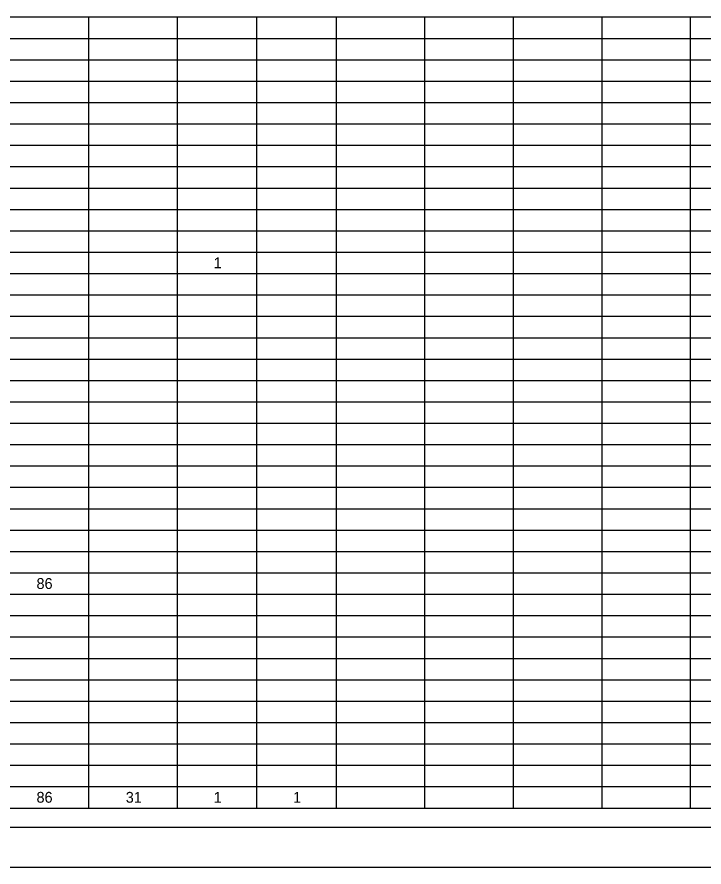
# Model space of a CAD drawing. Extents: x 0 to 34, y -41.8 to 22.
# Drawn here: x 16.77 to 25.43, y 0 to 10.72 of the extents above; entities that cross this region are included whole.
import ezdxf

# ---------------------------------------------------------------- set-up
doc = ezdxf.new("R2010")
doc.units = 0
for name, color, linetype in [('Default', 7, 'Continuous'), ('SH_Border', 7, 'Continuous'), ('SH_Cut_Line', 7, 'Continuous')]:
    doc.layers.add(name, color=color, linetype=linetype)

msp = doc.modelspace()

# ---------------------------------------------------------------- linework, layer by layer
at = {"layer": 'Default'}
for p, q in [((15.436, 10.724), (26.379, 10.724)), ((17.671, 10.724), (17.671, 10.454)), ((18.788, 10.724), (18.788, 10.454)), ((19.79, 10.724), (19.79, 10.454)), ((20.792, 10.724), (20.792, 10.454)), ((21.909, 10.724), (21.909, 10.454)), ((23.027, 10.724), (23.027, 10.454)), ((24.144, 10.724), (24.144, 10.454)), ((25.261, 10.724), (25.261, 10.454)), ((15.436, 10.454), (26.379, 10.454)), ((17.671, 10.454), (17.671, 10.184)), ((18.788, 10.454), (18.788, 10.184)), ((19.79, 10.454), (19.79, 10.184)), ((20.792, 10.454), (20.792, 10.184)), ((21.909, 10.454), (21.909, 10.184)), ((23.027, 10.454), (23.027, 10.184)), ((24.144, 10.454), (24.144, 10.184)), ((25.261, 10.454), (25.261, 10.184)), ((15.436, 10.184), (26.379, 10.184)), ((17.671, 10.184), (17.671, 9.915)), ((18.788, 10.184), (18.788, 9.915)), ((19.79, 10.184), (19.79, 9.915)), ((20.792, 10.184), (20.792, 9.915)), ((21.909, 10.184), (21.909, 9.915)), ((23.027, 10.184), (23.027, 9.915)), ((24.144, 10.184), (24.144, 9.915)), ((25.261, 10.184), (25.261, 9.915)), ((15.436, 9.915), (26.379, 9.915)), ((17.671, 9.915), (17.671, 9.645)), ((18.788, 9.915), (18.788, 9.645)), ((19.79, 9.915), (19.79, 9.645)), ((20.792, 9.915), (20.792, 9.645)), ((21.909, 9.915), (21.909, 9.645)), ((23.027, 9.915), (23.027, 9.645)), ((24.144, 9.915), (24.144, 9.645)), ((25.261, 9.915), (25.261, 9.645)), ((15.436, 9.645), (26.379, 9.645)), ((17.671, 9.645), (17.671, 9.375)), ((18.788, 9.645), (18.788, 9.375)), ((19.79, 9.645), (19.79, 9.375)), ((20.792, 9.645), (20.792, 9.375)), ((21.909, 9.645), (21.909, 9.375)), ((23.027, 9.645), (23.027, 9.375)), ((24.144, 9.645), (24.144, 9.375)), ((25.261, 9.645), (25.261, 9.375)), ((15.436, 9.375), (26.379, 9.375)), ((17.671, 9.375), (17.671, 9.106)), ((18.788, 9.375), (18.788, 9.106)), ((19.79, 9.375), (19.79, 9.106)), ((20.792, 9.375), (20.792, 9.106)), ((21.909, 9.375), (21.909, 9.106)), ((23.027, 9.375), (23.027, 9.106)), ((24.144, 9.375), (24.144, 9.106)), ((25.261, 9.375), (25.261, 9.106)), ((15.436, 9.106), (26.379, 9.106)), ((17.671, 9.106), (17.671, 8.836)), ((18.788, 9.106), (18.788, 8.836)), ((19.79, 9.106), (19.79, 8.836)), ((20.792, 9.106), (20.792, 8.836)), ((21.909, 9.106), (21.909, 8.836)), ((23.027, 9.106), (23.027, 8.836)), ((24.144, 9.106), (24.144, 8.836)), ((25.261, 9.106), (25.261, 8.836)), ((15.436, 8.836), (26.379, 8.836)), ((17.671, 8.836), (17.671, 8.566)), ((18.788, 8.836), (18.788, 8.566)), ((19.79, 8.836), (19.79, 8.566)), ((20.792, 8.836), (20.792, 8.566)), ((21.909, 8.836), (21.909, 8.566)), ((23.027, 8.836), (23.027, 8.566)), ((24.144, 8.836), (24.144, 8.566)), ((25.261, 8.836), (25.261, 8.566)), ((15.436, 8.566), (26.379, 8.566)), ((17.671, 8.566), (17.671, 8.296)), ((18.788, 8.566), (18.788, 8.296)), ((19.79, 8.566), (19.79, 8.296)), ((20.792, 8.566), (20.792, 8.296)), ((21.909, 8.566), (21.909, 8.296)), ((23.027, 8.566), (23.027, 8.296)), ((24.144, 8.566), (24.144, 8.296)), ((25.261, 8.566), (25.261, 8.296)), ((15.436, 8.296), (26.379, 8.296)), ((17.671, 8.296), (17.671, 8.027)), ((18.788, 8.296), (18.788, 8.027)), ((19.79, 8.296), (19.79, 8.027)), ((20.792, 8.296), (20.792, 8.027)), ((21.909, 8.296), (21.909, 8.027)), ((23.027, 8.296), (23.027, 8.027)), ((24.144, 8.296), (24.144, 8.027)), ((25.261, 8.296), (25.261, 8.027)), ((15.436, 8.027), (26.379, 8.027)), ((17.671, 8.027), (17.671, 7.757)), ((18.788, 8.027), (18.788, 7.757)), ((19.79, 8.027), (19.79, 7.757)), ((20.792, 8.027), (20.792, 7.757)), ((21.909, 8.027), (21.909, 7.757)), ((23.027, 8.027), (23.027, 7.757)), ((24.144, 8.027), (24.144, 7.757)), ((25.261, 8.027), (25.261, 7.757)), ((15.436, 7.757), (26.379, 7.757)), ((17.671, 7.757), (17.671, 7.487)), ((18.788, 7.757), (18.788, 7.487)), ((19.79, 7.757), (19.79, 7.487)), ((20.792, 7.757), (20.792, 7.487)), ((21.909, 7.757), (21.909, 7.487)), ((23.027, 7.757), (23.027, 7.487)), ((24.144, 7.757), (24.144, 7.487)), ((25.261, 7.757), (25.261, 7.487)), ((15.436, 7.487), (26.379, 7.487)), ((17.671, 7.487), (17.671, 7.217)), ((18.788, 7.487), (18.788, 7.217)), ((19.79, 7.487), (19.79, 7.217)), ((20.792, 7.487), (20.792, 7.217)), ((21.909, 7.487), (21.909, 7.217)), ((23.027, 7.487), (23.027, 7.217)), ((24.144, 7.487), (24.144, 7.217)), ((25.261, 7.487), (25.261, 7.217)), ((15.436, 7.217), (26.379, 7.217)), ((17.671, 7.217), (17.671, 6.948)), ((18.788, 7.217), (18.788, 6.948)), ((19.79, 7.217), (19.79, 6.948)), ((20.792, 7.217), (20.792, 6.948)), ((21.909, 7.217), (21.909, 6.948)), ((23.027, 7.217), (23.027, 6.948)), ((24.144, 7.217), (24.144, 6.948)), ((25.261, 7.217), (25.261, 6.948)), ((15.436, 6.948), (26.379, 6.948)), ((17.671, 6.948), (17.671, 6.678)), ((18.788, 6.948), (18.788, 6.678)), ((19.79, 6.948), (19.79, 6.678)), ((20.792, 6.948), (20.792, 6.678)), ((21.909, 6.948), (21.909, 6.678)), ((23.027, 6.948), (23.027, 6.678)), ((24.144, 6.948), (24.144, 6.678)), ((25.261, 6.948), (25.261, 6.678)), ((15.436, 6.678), (26.379, 6.678)), ((17.671, 6.678), (17.671, 6.139)), ((18.788, 6.678), (18.788, 6.139)), ((19.79, 6.678), (19.79, 6.139)), ((20.792, 6.678), (20.792, 6.139)), ((21.909, 6.678), (21.909, 6.139)), ((23.027, 6.678), (23.027, 6.139)), ((24.144, 6.678), (24.144, 6.139)), ((25.261, 6.678), (25.261, 6.139)), ((15.436, 6.408), (26.379, 6.408)), ((15.436, 6.139), (26.379, 6.139)), ((17.671, 6.139), (17.671, 5.869)), ((18.788, 6.139), (18.788, 5.869)), ((19.79, 6.139), (19.79, 5.869)), ((20.792, 6.139), (20.792, 5.869)), ((21.909, 6.139), (21.909, 5.869)), ((23.027, 6.139), (23.027, 5.869)), ((24.144, 6.139), (24.144, 5.869)), ((25.261, 6.139), (25.261, 5.869)), ((15.436, 5.869), (26.379, 5.869)), ((17.671, 5.869), (17.671, 5.329)), ((18.788, 5.869), (18.788, 5.329)), ((19.79, 5.869), (19.79, 5.329)), ((20.792, 5.869), (20.792, 5.329)), ((21.909, 5.869), (21.909, 5.329)), ((23.027, 5.869), (23.027, 5.329)), ((24.144, 5.869), (24.144, 5.329)), ((25.261, 5.869), (25.261, 5.329)), ((15.436, 5.599), (26.379, 5.599)), ((15.436, 5.329), (26.379, 5.329)), ((17.671, 5.329), (17.671, 5.06)), ((18.788, 5.329), (18.788, 5.06)), ((19.79, 5.329), (19.79, 5.06)), ((20.792, 5.329), (20.792, 5.06)), ((21.909, 5.329), (21.909, 5.06)), ((23.027, 5.329), (23.027, 5.06)), ((24.144, 5.329), (24.144, 5.06)), ((25.261, 5.329), (25.261, 5.06)), ((15.436, 5.06), (26.379, 5.06)), ((17.671, 5.06), (17.671, 4.79)), ((18.788, 5.06), (18.788, 4.79)), ((19.79, 5.06), (19.79, 4.79)), ((20.792, 5.06), (20.792, 4.79)), ((21.909, 5.06), (21.909, 4.79)), ((23.027, 5.06), (23.027, 4.79)), ((24.144, 5.06), (24.144, 4.79)), ((25.261, 5.06), (25.261, 4.79)), ((15.436, 4.79), (26.379, 4.79)), ((17.671, 4.79), (17.671, 4.52)), ((18.788, 4.79), (18.788, 4.52)), ((19.79, 4.79), (19.79, 4.52)), ((20.792, 4.79), (20.792, 4.52)), ((21.909, 4.79), (21.909, 4.52)), ((23.027, 4.79), (23.027, 4.52)), ((24.144, 4.79), (24.144, 4.52)), ((25.261, 4.79), (25.261, 4.52)), ((15.436, 4.52), (26.379, 4.52)), ((17.671, 4.52), (17.671, 3.981)), ((18.788, 4.52), (18.788, 3.981)), ((19.79, 4.52), (19.79, 3.981)), ((20.792, 4.52), (20.792, 3.981)), ((21.909, 4.52), (21.909, 3.981)), ((23.027, 4.52), (23.027, 3.981)), ((24.144, 4.52), (24.144, 3.981)), ((25.261, 4.52), (25.261, 3.981)), ((15.436, 4.25), (26.379, 4.25)), ((15.436, 3.981), (26.379, 3.981)), ((17.671, 3.981), (17.671, 3.711)), ((18.788, 3.981), (18.788, 3.711)), ((19.79, 3.981), (19.79, 3.711)), ((20.792, 3.981), (20.792, 3.711)), ((21.909, 3.981), (21.909, 3.711)), ((23.027, 3.981), (23.027, 3.711)), ((24.144, 3.981), (24.144, 3.711)), ((25.261, 3.981), (25.261, 3.711)), ((15.436, 3.711), (26.379, 3.711)), ((17.671, 3.711), (17.671, 3.441)), ((18.788, 3.711), (18.788, 3.441)), ((19.79, 3.711), (19.79, 3.441)), ((20.792, 3.711), (20.792, 3.441)), ((21.909, 3.711), (21.909, 3.441)), ((23.027, 3.711), (23.027, 3.441)), ((24.144, 3.711), (24.144, 3.441)), ((25.261, 3.711), (25.261, 3.441)), ((15.436, 3.441), (26.379, 3.441)), ((17.671, 3.441), (17.671, 3.172)), ((18.788, 3.441), (18.788, 3.172)), ((19.79, 3.441), (19.79, 3.172)), ((20.792, 3.441), (20.792, 3.172)), ((21.909, 3.441), (21.909, 3.172)), ((23.027, 3.441), (23.027, 3.172)), ((24.144, 3.441), (24.144, 3.172)), ((25.261, 3.441), (25.261, 3.172)), ((15.436, 3.172), (26.379, 3.172)), ((17.671, 3.172), (17.671, 2.632)), ((18.788, 3.172), (18.788, 2.632)), ((19.79, 3.172), (19.79, 2.632)), ((20.792, 3.172), (20.792, 2.632)), ((21.909, 3.172), (21.909, 2.632)), ((23.027, 3.172), (23.027, 2.632)), ((24.144, 3.172), (24.144, 2.632)), ((25.261, 3.172), (25.261, 2.632)), ((15.436, 2.902), (26.379, 2.902)), ((15.436, 2.632), (26.379, 2.632)), ((17.671, 2.632), (17.671, 2.362)), ((18.788, 2.632), (18.788, 2.362)), ((19.79, 2.632), (19.79, 2.362)), ((20.792, 2.632), (20.792, 2.362)), ((21.909, 2.632), (21.909, 2.362)), ((23.027, 2.632), (23.027, 2.362)), ((24.144, 2.632), (24.144, 2.362)), ((25.261, 2.632), (25.261, 2.362)), ((15.436, 2.362), (26.379, 2.362)), ((17.671, 2.362), (17.671, 2.093)), ((18.788, 2.362), (18.788, 2.093)), ((19.79, 2.362), (19.79, 2.093)), ((20.792, 2.362), (20.792, 2.093)), ((21.909, 2.362), (21.909, 2.093)), ((23.027, 2.362), (23.027, 2.093)), ((24.144, 2.362), (24.144, 2.093)), ((25.261, 2.362), (25.261, 2.093)), ((15.436, 2.093), (26.379, 2.093)), ((17.671, 2.093), (17.671, 1.553)), ((18.788, 2.093), (18.788, 1.553)), ((19.79, 2.093), (19.79, 1.553)), ((20.792, 2.093), (20.792, 1.553)), ((21.909, 2.093), (21.909, 1.553)), ((23.027, 2.093), (23.027, 1.553)), ((24.144, 2.093), (24.144, 1.553)), ((25.261, 2.093), (25.261, 1.553)), ((15.436, 1.823), (26.379, 1.823)), ((15.436, 1.553), (26.379, 1.553)), ((17.671, 1.553), (17.671, 1.014)), ((18.788, 1.553), (18.788, 1.014)), ((19.79, 1.553), (19.79, 1.014)), ((20.792, 1.553), (20.792, 1.014)), ((21.909, 1.553), (21.909, 1.014)), ((23.027, 1.553), (23.027, 1.014)), ((24.144, 1.553), (24.144, 1.014)), ((25.261, 1.553), (25.261, 1.014)), ((15.436, 1.283), (26.379, 1.283)), ((15.436, 1.014), (26.379, 1.014)), ((17.671, 1.014), (17.671, 0.744)), ((18.788, 1.014), (18.788, 0.744)), ((19.79, 1.014), (19.79, 0.744)), ((20.792, 1.014), (20.792, 0.744)), ((21.909, 1.014), (21.909, 0.744)), ((23.027, 1.014), (23.027, 0.744)), ((24.144, 1.014), (24.144, 0.744)), ((25.261, 1.014), (25.261, 0.744)), ((15.436, 0.744), (26.379, 0.744))]:
    msp.add_line(p, q, dxfattribs=at)
at = {"layer": 'SH_Border'}
msp.add_lwpolyline([(1.5, 21.5), (33.5, 21.5), (33.5, 0.5), (1.5, 0.5)], close=True, dxfattribs=at)
at = {"layer": 'SH_Cut_Line'}
msp.add_lwpolyline([(0, 0), (34, 0), (34, 22), (0, 22)], close=True, dxfattribs=at)

# ---------------------------------------------------------------- texts
at = {"layer": 'Default'}
for s, height, p in [('1', 0.136, (19.249, 7.554)), ('86', 0.1365, (17.014, 3.508)), ('86', 0.1365, (17.014, 0.811)), ('31', 0.1365, (18.14, 0.811)), ('1', 0.136, (19.249, 0.811)), ('1', 0.136, (20.251, 0.811))]:
    msp.add_text(s, height=height, dxfattribs=at).set_placement(p)

doc.saveas('drawing.dxf')
